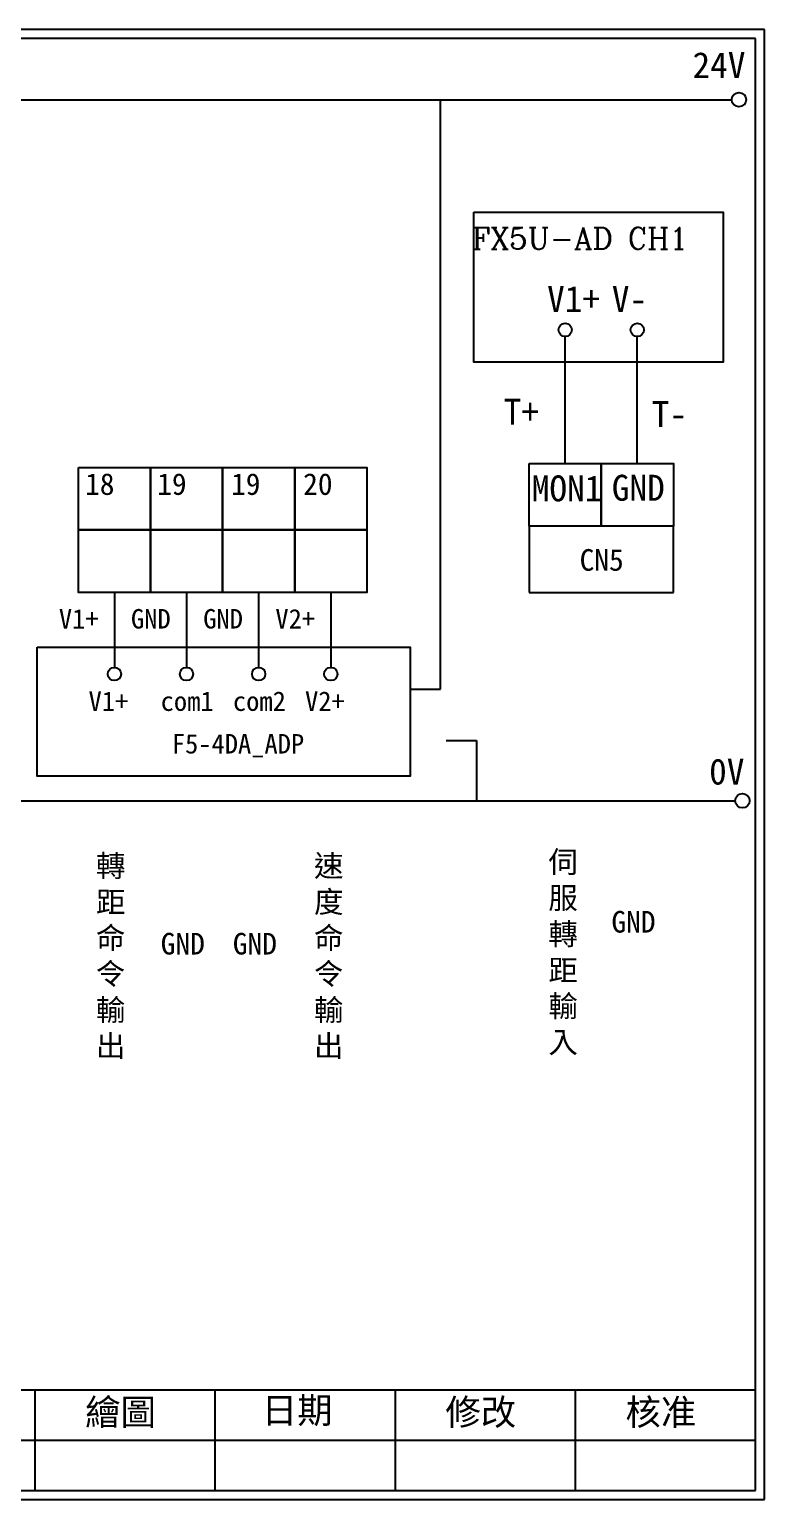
# Model space of a CAD drawing. Extents: x 627 to 914, y 3 to 207.
# Drawn here: x 812.1 to 914.2, y 3 to 207 of the extents above; entities that cross this region are included whole.
import ezdxf

# ---------------------------------------------------------------- set-up
doc = ezdxf.new("R2010")
doc.units = 0
doc.layers.get('0').update_dxf_attribs({"linetype": 'CONTINUOUS'})
doc.layers.add('圖框層', color=7, linetype='CONTINUOUS')
doc.layers.add('標尺寸層', color=3, linetype='CONTINUOUS')
doc.styles.add('CNS', font='romanc.shx', dxfattribs={"bigfont": 'chineset.shx'})
doc.styles.add('STSL', font='kaiu.ttf')

msp = doc.modelspace()

# ---------------------------------------------------------------- linework, layer by layer
at = {"color": 0}
for p, q in [((886.51, 146.73), (886.51, 164.36)), ((896.52, 146.73), (896.52, 164.36)), ((823.95, 128.87), (823.95, 118.46)), ((833.96, 128.87), (833.96, 118.46)), ((843.97, 128.87), (843.97, 118.46)), ((853.98, 128.87), (853.98, 118.46))]:
    msp.add_line(p, q, dxfattribs=at)
for points in [[(818.95, 146.2), (828.96, 146.2), (828.96, 137.53), (818.95, 137.53)], [(828.96, 146.2), (838.97, 146.2), (838.97, 137.53), (828.96, 137.53)], [(838.97, 146.2), (848.98, 146.2), (848.98, 137.53), (838.97, 137.53)], [(848.98, 146.2), (858.99, 146.2), (858.99, 137.53), (848.98, 137.53)], [(881.51, 146.73), (891.52, 146.73), (891.52, 138.07), (881.51, 138.07)], [(891.52, 146.73), (901.53, 146.73), (901.53, 138.07), (891.52, 138.07)], [(818.95, 137.53), (828.96, 137.53), (828.96, 128.87), (818.95, 128.87)], [(828.96, 137.53), (838.97, 137.53), (838.97, 128.87), (828.96, 128.87)], [(838.97, 137.53), (848.98, 137.53), (848.98, 128.87), (838.97, 128.87)], [(848.98, 137.53), (858.99, 137.53), (858.99, 128.87), (848.98, 128.87)]]:
    msp.add_lwpolyline(points, close=True, dxfattribs=at)
for centre in [(910.63, 197.22), (911.12, 99.96)]:
    msp.add_circle(centre, 1, dxfattribs=at)
at = {"layer": '圖框層', "color": 0}
for p, q in [((914.2, 206.97), (627.2, 206.97)), ((914.2, 3), (914.2, 206.97)), ((912.95, 205.72), (628.45, 205.72)), ((912.95, 4.25), (912.95, 205.72)), ((628.45, 18.25), (912.95, 18.25)), ((812.95, 4.25), (812.95, 18.25)), ((837.95, 4.25), (837.95, 18.25)), ((862.95, 4.25), (862.95, 18.25)), ((887.95, 4.25), (887.95, 18.25)), ((762.95, 11.25), (912.95, 11.25)), ((628.45, 4.25), (912.95, 4.25)), ((627.2, 3), (914.2, 3))]:
    msp.add_line(p, q, dxfattribs=at)
at = {"layer": '標尺寸層', "color": 0}
for p, q in [((632.04, 197.22), (909.63, 197.22)), ((869.21, 115.43), (869.21, 197.22)), ((881.51, 138.07), (881.51, 128.87)), ((901.53, 128.87), (901.53, 138.07)), ((881.51, 128.87), (901.53, 128.87)), ((864.98, 115.43), (869.21, 115.43)), ((869.98, 108.33), (874.21, 108.33)), ((874.21, 108.33), (874.21, 99.96)), ((632.25, 99.96), (910.12, 99.96))]:
    msp.add_line(p, q, dxfattribs=at)
for points in [[(873.82, 181.63), (908.45, 181.63), (908.45, 160.82), (873.82, 160.82)], [(813.21, 121.28), (864.98, 121.28), (864.98, 103.36), (813.21, 103.36)]]:
    msp.add_lwpolyline(points, close=True, dxfattribs=at)
for centre in [(886.51, 165.28), (896.52, 165.28), (823.95, 117.54), (833.96, 117.54), (843.97, 117.54), (853.98, 117.54)]:
    msp.add_circle(centre, 0.92, dxfattribs=at)

# ---------------------------------------------------------------- texts
at = {"color": 0, "char_height": 3, "width": 8.2913, "attachment_point": 1}
for s, insert in [('18', (819.88, 145.39)), ('19', (829.89, 145.39)), ('19', (840.14, 145.39)), ('20', (850.15, 145.39))]:
    msp.add_mtext(s, dxfattribs=dict(at, insert=insert))
at = {"layer": '圖框層', "color": 0, "style": 'STSL'}
for s, height, p in [('24V', 3.6, (904.19, 200.22)), ('V1+', 3.6, (884.01, 167.78)), ('V-', 3.6, (892.99, 167.78)), ('T+', 3.6, (877.98, 152.12)), ('T-', 3.6, (898.54, 151.8)), ('MON1', 3.6, (881.88, 141.49)), ('GND', 3.6, (892.99, 141.58)), ('V1+', 2.7, (816.24, 123.85)), ('GND', 2.7, (826.25, 123.85)), ('GND', 2.7, (836.28, 123.85)), ('V2+', 2.7, (846.29, 123.85)), ('V1+', 2.7, (820.36, 112.42)), ('com1', 2.7, (830.37, 112.42)), ('com2', 2.7, (840.4, 112.42)), ('V2+', 2.7, (850.41, 112.42)), ('F5-4DA_ADP', 2.7, (831.92, 106.51)), ('0V', 3.6, (906.5, 102.2)), ('繪圖', 3.6, (819.89, 13.34)), ('日期', 3.6, (844.41, 13.59)), ('修改', 3.6, (869.89, 13.34)), ('核准', 3.6, (894.89, 13.34))]:
    msp.add_text(s, height=height, dxfattribs=at).set_placement(p)
at = {"layer": '標尺寸層', "color": 0, "insert": (873.58, 179.48), "char_height": 3, "attachment_point": 1, "style": 'CNS'}
msp.add_mtext_dynamic_manual_height_columns('{\\C0;FX5U-AD CH1 }', width=34.02, gutter_width=32.5, heights=[0], dxfattribs=at)
at = {"layer": '標尺寸層', "color": 0, "char_height": 3, "width": 1.8888, "attachment_point": 5, "style": 'CNS'}
for s, insert in [('{\\fDFKai-SB|b0|i0|c136|p65;CN5}', (891.58, 133.34)), ('{\\fDFKai-SB|b0|i0|c136|p65;轉距\\P命令輸出}', (823.43, 78.27)), ('{\\fDFKai-SB|b0|i0|c136|p65;速度命令輸出}', (853.7, 78.27)), ('{\\fDFKai-SB|b0|i0|c136|p65;伺服\\P轉距輸入}', (886.23, 78.81)), ('{\\fDFKai-SB|b0|i0|c136|p65;GND}', (896, 83.14)), ('{\\fDFKai-SB|b0|i0|c136|p65;\\PGND}', (833.44, 82.6)), ('{\\fDFKai-SB|b0|i0|c136|p65;\\PGND}', (843.45, 82.6))]:
    msp.add_mtext(s, dxfattribs=dict(at, insert=insert))

doc.saveas('drawing.dxf')
